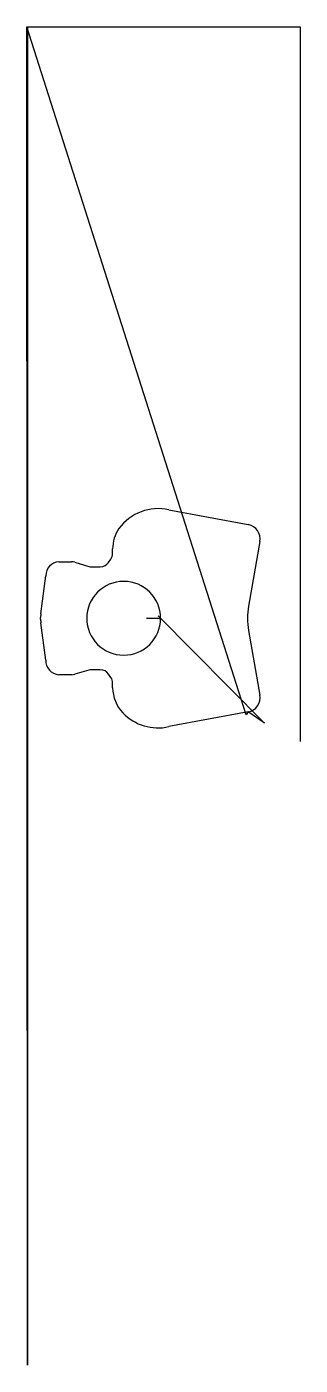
# Model space of a CAD drawing. Header units: metres. Extents: x 0 to 388, y 0 to 1905.
import ezdxf

# ---------------------------------------------------------------- set-up
doc = ezdxf.new("R2010")
doc.units = ezdxf.units.M

msp = doc.modelspace()

# ---------------------------------------------------------------- linework, layer by layer
at = {"layer": 'TOOL_0'}
for p, q in [((311.803, 925.622), (-0.003, 1904.819)), ((-0.003, 1904.819), (0.997, 1904.819)), ((0.997, 0.002), (-0.003, 1904.819)), ((-0.003, 1904.819), (0.997, 1904.819)), ((0.997, 1904.819), (0.997, 0.002)), ((0.997, 1904.819), (388.442, 1904.819)), ((388.442, 1904.819), (388.442, 888.768)), ((201.802, 1217.248), (314.633, 1196.289)), ((331.278, 1172.285), (315.05, 1080.251)), ((45.379, 1143.416), (63.548, 1143.416)), ((116.221, 1142.48), (119.497, 1147.277)), ((121.979, 1155.313), (121.979, 1161.826)), ((68.033, 1142.764), (87.918, 1136.856)), ((91.976, 1136.266), (104.453, 1136.266)), ((20.101, 1069.538), (26.979, 1123.411)), ((19.6, 1061.734), (19.6, 1064.298)), ((26.979, 1003.333), (20.102, 1056.493)), ((170.152, 1063.015), (190.152, 1063.015)), ((190.152, 1063.015), (186.616, 1066.551)), ((186.616, 1066.551), (337.718, 913.892)), ((315.05, 1045.782), (331.278, 953.748)), ((63.55, 982.616), (45.38, 982.616)), ((87.921, 989.176), (68.036, 983.268)), ((104.456, 989.766), (91.979, 989.766)), ((119.5, 978.755), (116.224, 983.552)), ((121.982, 964.206), (121.982, 970.719)), ((314.636, 929.742), (201.772, 908.777)), ((314.633, 929.744), (311.803, 925.622)), ((337.718, 913.892), (314.636, 929.742)), ((388.442, 888.768), (388.442, 887.768))]:
    msp.add_line(p, q, dxfattribs=at)
for centre, radius, start, end in [((186.318, 1150.847), 68.182, 76.873807, 144.324975), ((172.729, 1161.826), 50.75, 145.446938, 180), ((310.843, 1175.888), 20.75, 350.000658, 79.475842), ((46.935, 1123.521), 19.956, 94.472034, 180.315818), ((63.548, 1127.666), 15.75, 73.455463, 90), ((107.729, 1155.313), 14.25, 325.67205, 0), ((91.976, 1150.516), 14.25, 253.454803, 270), ((104.434, 1150.552), 14.286, 270.076202, 325.595788), ((137.652, 1063.015), 52.5, 0, 180), ((62.333, 1062.853), 42.757, 171.005151, 178.063303), ((412.792, 1063.016), 99.25, 169.999745, 189.999686), ((62.334, 1063.179), 42.758, 181.936652, 188.996173), ((137.652, 1063.015), 52.5, 180, 0), ((46.959, 1002.549), 19.995, 177.75291, 265.470752), ((63.551, 998.366), 15.75, 269.996362, 286.544537), ((91.979, 975.516), 14.25, 90, 106.545197), ((104.437, 975.481), 14.285, 34.400902, 89.923793), ((107.732, 970.719), 14.25, 0, 34.32795), ((173.125, 964.282), 51.143, 180.085143, 224.496967), ((310.843, 950.145), 20.75, 280.524158, 9.999342), ((186.328, 975.32), 68.312, 223.339133, 283.066473)]:
    msp.add_arc(centre, radius, start, end, dxfattribs=at)

doc.saveas('drawing.dxf')
